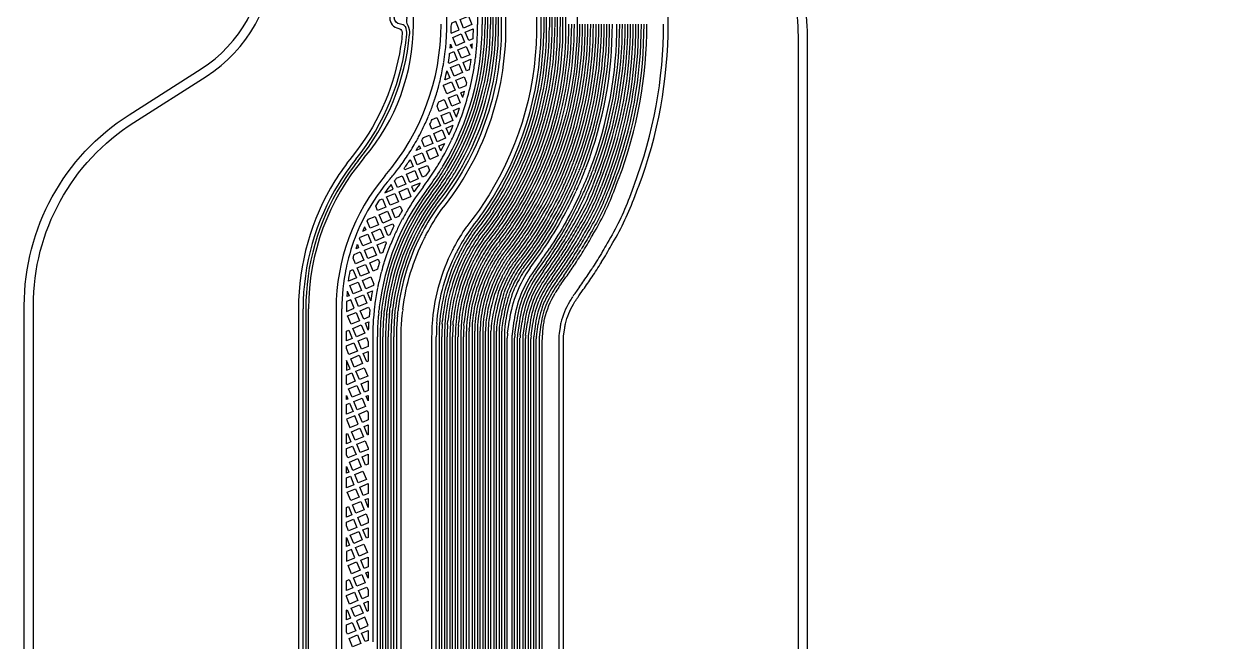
# Model space of a CAD drawing. Extents: x -344 to 154, y 670 to 1023.
# Drawn here: x -170.17 to -143.47, y 940.45 to 954.11 of the extents above; entities that cross this region are included whole.
import ezdxf

# ---------------------------------------------------------------- set-up
doc = ezdxf.new("R2010")
doc.units = 0
doc.layers.add('gbr-dxf_layer0', color=7, linetype='Continuous')
doc.layers.add('gbr-outline-dxf_layer1', color=2, linetype='Continuous')

msp = doc.modelspace()

# ---------------------------------------------------------------- linework, layer by layer
at = {"layer": 'gbr-dxf_layer0'}
for p, q in [((-161.573, 954.105), (-161.573, 963.432)), ((-160.051, 954.103), (-160.051, 963.515)), ((-159.872, 963.515), (-159.872, 954.103)), ((-159.812, 954.104), (-159.812, 963.514)), ((-159.752, 963.515), (-159.752, 954.102)), ((-159.692, 954.043), (-159.692, 963.515)), ((-159.632, 963.516), (-159.632, 954.041)), ((-160.835, 954.104), (-160.835, 954.811)), ((-160.155, 954.401), (-160.155, 954.105)), ((-158.751, 953.92), (-158.751, 954.389)), ((-158.691, 954.391), (-158.691, 953.919)), ((-158.63, 954.041), (-158.63, 954.372)), ((-158.57, 954.37), (-158.57, 954.042)), ((-158.45, 954.369), (-158.45, 954.049)), ((-160.429, 953.932), (-160.255, 954.004)), ((-158.51, 954.036), (-158.51, 954.043)), ((-160.314, 953.655), (-160.27, 953.673)), ((-160.279, 953.57), (-160.314, 953.655)), ((-160.476, 953.263), (-160.305, 953.334)), ((-160.524, 952.594), (-160.444, 952.627)), ((-160.481, 952.49), (-160.524, 952.594)), ((-160.686, 952.202), (-160.553, 952.257)), ((-160.625, 952.053), (-160.686, 952.202)), ((-160.849, 951.81), (-160.695, 951.873)), ((-160.787, 951.662), (-160.849, 951.81)), ((-161.011, 951.418), (-160.878, 951.473)), ((-160.965, 951.306), (-161.011, 951.418)), ((-161.68, 951.24), (-161.675, 951.248)), ((-157.622, 950.845), (-157.604, 950.892)), ((-157.595, 950.576), (-157.492, 950.849)), ((-157.548, 950.871), (-157.565, 950.825)), ((-157.435, 950.829), (-157.54, 950.554)), ((-157.483, 950.532), (-157.379, 950.807)), ((-157.323, 950.787), (-157.427, 950.511)), ((-157.37, 950.491), (-157.267, 950.764)), ((-157.211, 950.744), (-157.315, 950.469)), ((-161.613, 950.519), (-161.564, 950.4)), ((-157.259, 950.448), (-157.156, 950.719)), ((-157.1, 950.697), (-157.203, 950.426)), ((-157.146, 950.405), (-157.054, 950.65)), ((-156.709, 950.522), (-156.801, 950.278)), ((-157.83, 950.351), (-157.827, 950.358)), ((-158.992, 948.721), (-158.824, 948.957)), ((-158.742, 948.897), (-158.909, 948.662)), ((-158.86, 948.628), (-158.692, 948.863)), ((-158.644, 948.828), (-158.812, 948.593)), ((-158.699, 948.646), (-158.594, 948.793)), ((-158.546, 948.758), (-158.651, 948.611)), ((-158.602, 948.576), (-158.497, 948.724)), ((-158.448, 948.688), (-158.553, 948.542)), ((-158.504, 948.506), (-158.399, 948.654)), ((-158.351, 948.618), (-158.455, 948.472)), ((-158.407, 948.436), (-158.301, 948.584)), ((-158.253, 948.548), (-158.357, 948.402)), ((-162.587, 948.167), (-162.48, 948.211)), ((-162.516, 947.995), (-162.587, 948.167)), ((-157.92, 948.1), (-157.82, 948.24)), ((-164.012, 900.671), (-164.012, 947.815)), ((-163.952, 947.814), (-163.952, 900.673)), ((-163.892, 900.671), (-163.892, 947.815)), ((-163.154, 947.716), (-163.154, 947.813)), ((-163.054, 947.815), (-163.054, 947.757)), ((-163.154, 947.684), (-163.154, 947.716)), ((-163.154, 947.36), (-163.154, 947.681)), ((-161.057, 947.491), (-161.051, 947.569)), ((-160.991, 947.566), (-160.997, 947.486)), ((-160.937, 947.482), (-160.931, 947.56)), ((-160.871, 947.557), (-160.878, 947.477)), ((-160.818, 947.473), (-160.812, 947.552)), ((-160.752, 947.546), (-160.758, 947.468)), ((-160.698, 947.463), (-160.692, 947.54)), ((-160.632, 947.537), (-160.638, 947.459)), ((-160.578, 947.454), (-160.572, 947.53)), ((-159.492, 947.28), (-159.452, 947.565)), ((-159.352, 947.553), (-159.392, 947.266)), ((-159.332, 947.259), (-159.292, 947.543)), ((-159.233, 947.536), (-159.273, 947.249)), ((-163.154, 946.934), (-163.154, 947.356)), ((-162.635, 947.498), (-162.563, 947.528)), ((-162.571, 947.344), (-162.635, 947.498)), ((-160.513, 947.527), (-160.519, 947.451)), ((-160.459, 947.445), (-160.453, 947.521)), ((-160.339, 947.372), (-160.339, 947.381)), ((-160.339, 947.358), (-160.339, 947.37)), ((-160.339, 900.861), (-160.339, 947.319)), ((-160.279, 947.377), (-160.279, 947.371)), ((-160.279, 947.371), (-160.279, 947.36)), ((-160.279, 947.32), (-160.279, 900.859)), ((-160.219, 901.039), (-160.219, 947.319)), ((-160.159, 947.321), (-160.159, 901.041)), ((-160.099, 901.041), (-160.099, 947.32)), ((-160.039, 947.321), (-160.039, 901.039)), ((-159.98, 901.041), (-159.98, 947.319)), ((-159.92, 947.321), (-159.92, 901.04)), ((-159.86, 901.04), (-159.86, 947.32)), ((-159.8, 947.321), (-159.8, 901.042)), ((-159.74, 901.04), (-159.74, 947.321)), ((-159.62, 901.042), (-159.62, 947.322)), ((-159.213, 947.242), (-159.174, 947.526)), ((-159.114, 947.519), (-159.154, 947.233)), ((-159.094, 947.226), (-159.055, 947.511)), ((-158.995, 947.502), (-159.035, 947.219)), ((-158.974, 947.216), (-158.936, 947.494)), ((-158.876, 947.485), (-158.915, 947.209)), ((-158.856, 947.199), (-158.817, 947.476)), ((-158.757, 947.469), (-158.796, 947.191)), ((-158.718, 947.319), (-158.698, 947.461)), ((-162.473, 947.199), (-162.473, 947.099)), ((-162.473, 947.094), (-162.473, 946.951)), ((-162.37, 904.449), (-162.37, 947.199)), ((-162.31, 947.201), (-162.31, 904.451)), ((-162.25, 904.452), (-162.25, 947.2)), ((-162.13, 904.453), (-162.13, 947.199)), ((-162.07, 947.2), (-162.07, 904.451)), ((-161.95, 947.2), (-161.95, 904.459)), ((-161.068, 900.859), (-161.068, 947.197)), ((-161.008, 947.199), (-161.008, 900.858)), ((-160.948, 900.859), (-160.948, 947.197)), ((-160.888, 947.199), (-160.888, 900.858)), ((-160.828, 900.86), (-160.828, 947.196)), ((-160.768, 947.198), (-160.768, 900.858)), ((-160.589, 900.858), (-160.589, 947.197)), ((-160.529, 947.195), (-160.529, 900.88)), ((-160.468, 900.859), (-160.468, 947.2)), ((-159.5, 901.041), (-159.5, 947.17)), ((-159.338, 901.042), (-159.338, 947.17)), ((-159.278, 947.171), (-159.278, 901.041)), ((-159.219, 901.041), (-159.219, 947.171)), ((-159.159, 947.169), (-159.159, 901.043)), ((-159.099, 901.041), (-159.099, 947.163)), ((-158.979, 901.043), (-158.979, 947.152)), ((-158.919, 947.151), (-158.919, 901.042)), ((-158.859, 901.042), (-158.859, 947.152)), ((-163.154, 946.709), (-163.154, 946.93)), ((-162.682, 946.829), (-162.573, 946.874)), ((-162.473, 946.947), (-162.473, 946.625)), ((-163.154, 946.385), (-163.154, 946.708)), ((-163.054, 946.675), (-163.054, 946.458)), ((-162.473, 946.624), (-162.473, 946.314)), ((-163.154, 946.15), (-163.154, 946.382)), ((-162.73, 946.16), (-162.573, 946.225)), ((-162.473, 946.311), (-162.473, 945.977)), ((-163.154, 946.061), (-163.154, 946.146)), ((-163.154, 945.41), (-163.154, 946.057)), ((-162.473, 945.973), (-162.473, 945.652)), ((-163.054, 945.809), (-163.054, 945.897)), ((-162.615, 945.883), (-162.573, 945.9)), ((-162.573, 945.78), (-162.615, 945.883)), ((-162.573, 945.9), (-162.573, 945.78)), ((-163.154, 945.086), (-163.154, 945.409)), ((-162.473, 945.649), (-162.473, 944.678)), ((-162.663, 945.213), (-162.573, 945.251)), ((-163.154, 944.762), (-163.154, 945.083)), ((-163.154, 944.581), (-163.154, 944.758)), ((-162.71, 944.544), (-162.573, 944.601)), ((-162.473, 944.674), (-162.473, 944.353)), ((-163.154, 944.111), (-163.154, 944.58)), ((-163.054, 944.185), (-163.054, 944.329)), ((-162.473, 944.35), (-162.473, 943.963)), ((-163.154, 943.798), (-163.154, 944.11)), ((-163.154, 943.788), (-163.154, 943.795)), ((-162.758, 943.875), (-162.573, 943.952)), ((-162.473, 943.959), (-162.473, 943.379)), ((-163.154, 943.463), (-163.154, 943.784)), ((-162.643, 943.598), (-162.573, 943.627)), ((-162.573, 943.428), (-162.643, 943.598)), ((-162.573, 943.627), (-162.573, 943.428)), ((-163.154, 943.015), (-163.154, 943.459)), ((-162.473, 943.375), (-162.473, 943.178)), ((-163.154, 942.812), (-163.154, 943.01)), ((-162.473, 943.176), (-162.473, 943.054)), ((-162.473, 943.051), (-162.473, 942.08)), ((-163.154, 942.489), (-163.154, 942.811)), ((-163.054, 942.562), (-163.054, 942.761)), ((-162.69, 942.929), (-162.573, 942.978)), ((-163.154, 942.165), (-163.154, 942.485)), ((-162.738, 942.26), (-162.573, 942.328)), ((-163.154, 941.513), (-163.154, 942.16)), ((-162.623, 941.983), (-162.573, 942.004)), ((-162.573, 941.86), (-162.623, 941.983)), ((-162.573, 942.004), (-162.573, 941.86)), ((-162.473, 942.076), (-162.473, 941.755)), ((-162.473, 941.752), (-162.473, 940.827)), ((-163.154, 941.445), (-163.154, 941.513)), ((-163.154, 941.19), (-163.154, 941.444)), ((-158.732, 904.435), (-158.732, 941.608)), ((-158.364, 941.611), (-158.364, 904.43)), ((-163.154, 940.866), (-163.154, 941.186)), ((-162.671, 941.313), (-162.573, 941.354)), ((-163.154, 940.662), (-163.154, 940.861)), ((-163.154, 940.214), (-163.154, 940.659)), ((-162.718, 940.644), (-162.573, 940.705)), ((-162.473, 940.823), (-162.473, 940.782)), ((-162.473, 940.777), (-162.473, 940.456))]:
    msp.add_line(p, q, dxfattribs=at)
for points in [[(-160.498, 968.56, 0.414222), (-160.268, 968.33, 0.174835), (-160.121, 968.383, -0.165789), (-160.059, 968.401), (-159.977, 968.391, -0.131924), (-159.93, 968.368), (-158.937, 967.375, -0.117136), (-158.856, 967.244, -0.047639), (-158.853, 967.226), (-158.853, 954.539, -0.004294), (-158.854, 954.393), (-158.854, 953.92, -0.143797), (-160.038, 950.126, -0.021532), (-160.397, 949.636, 0.015919), (-160.407, 949.623)], [(-157.957, 967.408), (-157.957, 954.11, -0.090836), (-158.485, 951.228)], [(-161.808, 947.811, -0.08521), (-161.329, 949.381, -0.004362), (-161.282, 949.472, -0.03261), (-160.95, 950.01, 0.17111), (-159.529, 954.041), (-159.529, 963.516, 0.129945), (-160.083, 965.612, 0.014275), (-160.087, 965.619, -0.007426), (-160.106, 965.654, 0.023435), (-160.273, 965.944)], [(-160.482, 965.376, -0.12952), (-159.992, 963.515), (-159.992, 954.104)], [(-160.807, 950.931, 0.135488), (-159.932, 954.103), (-159.932, 963.514)], [(-156.612, 950.485, 0.001322), (-156.601, 950.514, 0.090653), (-155.945, 954.102), (-155.945, 955.926, 0.007207), (-155.936, 956.558), (-155.936, 960.261)], [(-153.619, 960.314), (-153.109, 954.486, -0.021821), (-153.072, 953.632), (-153.072, 902.477, 0.154619), (-151.211, 896.603), (-145.459, 888.437, -0.154608), (-143.672, 882.795), (-143.672, 877.154)], [(-169.971, 898.42), (-169.971, 947.887, -0.256399), (-167.749, 951.936), (-166.153, 952.952, 0.25636), (-164.671, 955.652)], [(-158.317, 954.905, -0.012727), (-158.33, 954.364), (-158.33, 954.054)], [(-161.801, 954.638, 0.039947), (-161.807, 954.618, -0.03715), (-161.828, 954.541, -0.234397), (-161.896, 954.484, 0.852746), (-161.898, 954.016, -0.282419), (-161.825, 953.941, -0.037208), (-161.821, 953.893, -0.021892), (-161.884, 953.45, -0.123909), (-162.926, 951.186, 0.030968), (-163.31, 950.643, 0.139419), (-164.115, 947.815)], [(-161.633, 954.723, -0.016069), (-161.635, 954.678), (-161.635, 954.605, -0.21001), (-161.644, 954.582), (-161.649, 954.577, -0.051624), (-161.694, 954.44, -0.12911), (-161.698, 954.424, 0.159358), (-161.728, 954.289, -0.072723), (-161.722, 954.25, -0.059094), (-161.726, 954.218, 0.152429), (-161.704, 954.096, -0.065883), (-161.701, 954.088, -0.106259), (-161.657, 953.887)], [(-161.754, 954.057, 0.141033), (-161.862, 954.112, -0.410599), (-161.997, 954.25, -0.385928), (-161.873, 954.387, 0.160054), (-161.752, 954.461)], [(-158.51, 954.047, -0.028038), (-158.51, 954.05), (-158.51, 954.367)], [(-158.39, 954.049, -0.027012), (-158.39, 954.052), (-158.39, 954.365)], [(-158.27, 954.052, -0.022958), (-158.27, 954.055), (-158.27, 954.362)], [(-158.21, 954.36), (-158.21, 954.062, -0.056443), (-158.21, 954.055, -0.000748), (-158.21, 954.036)], [(-162.846, 951.122, 0.146428), (-161.717, 953.888, 0.099115), (-161.751, 954.054)], [(-159.632, 954.039, -0.171187), (-161.032, 950.072, 0.032691), (-161.372, 949.521)], [(-160.255, 954.004, -0.009393), (-160.263, 953.784), (-160.352, 953.747), (-160.429, 953.932)], [(-158.21, 954.035, -0.148002), (-159.504, 949.769, -0.014551), (-159.763, 949.404)], [(-159.554, 949.802, 0.147759), (-158.27, 954.031, -0.047633), (-158.27, 954.037, 0.005281), (-158.27, 954.046)], [(-160.305, 953.334, -0.009986), (-160.341, 953.103), (-160.4, 953.078), (-160.476, 953.263)], [(-161.19, 950.365, 0.005719), (-161.183, 950.373, 0.020208), (-160.899, 950.783)], [(-161.44, 950.569, 0.001157), (-161.425, 950.589), (-161.428, 950.595), (-161.613, 950.519)], [(-157.54, 950.553, -0.046461), (-157.973, 949.667, -0.011342), (-158.179, 949.312)], [(-158.115, 950.55, -0.00526), (-158.137, 950.501, -0.001112), (-158.14, 950.494)], [(-158.005, 950.502, -0.005183), (-158.028, 950.451, -0.001094), (-158.031, 950.444)], [(-157.316, 950.467, -0.046214), (-157.765, 949.547, -0.011201), (-157.975, 949.187)], [(-157.523, 948.681, 0.00483), (-157.421, 948.844, 0.005304), (-157.415, 948.853, 0.010652), (-157.202, 949.219, 0.045747), (-156.706, 950.238), (-156.612, 950.485)], [(-161.232, 950.408, -0.006047), (-161.238, 950.401, 0.131459), (-162.269, 947.855)], [(-161.136, 950.336, -0.005625), (-161.143, 950.327, 0.131083), (-162.149, 947.846)], [(-161.041, 950.262, -0.00477), (-161.048, 950.253, 0.130507), (-162.029, 947.841)], [(-157.881, 950.383, -0.001042), (-157.884, 950.376, -0.039945), (-158.57, 949.148)], [(-157.203, 950.426, -0.046196), (-157.661, 949.486, -0.011064), (-157.871, 949.126)], [(-157.817, 949.099, 0.010796), (-157.611, 949.453, -0.013865), (-157.606, 949.461, 0.045718), (-157.148, 950.402)], [(-156.802, 950.275, -0.045867), (-157.291, 949.27, -0.010644), (-157.502, 948.908)], [(-159.803, 949.969, -0.021492), (-160.175, 949.46, 0.030615), (-160.427, 949.049)], [(-159.704, 949.901, -0.021334), (-160.079, 949.388, 0.030346), (-160.321, 948.993)], [(-159.604, 949.836, -0.021238), (-159.983, 949.316, 0.030129), (-160.215, 948.936)], [(-159.763, 949.403, -0.006549), (-159.886, 949.244, 0.029869), (-160.109, 948.879)], [(-159.667, 949.331, -0.006423), (-159.79, 949.173, 0.029531), (-160.002, 948.824)], [(-160.719, 949.1, 0.094229), (-161.153, 947.582, 0.013768), (-161.154, 947.575)], [(-161.051, 947.57, -0.04002), (-161.051, 947.575, -0.094065), (-160.627, 949.053)], [(-157.92, 948.935, 0.004874), (-157.822, 949.091, -0.009716), (-157.819, 949.097)], [(-157.503, 948.907, -0.005779), (-157.508, 948.899, -0.004828), (-157.609, 948.738)], [(-160.038, 948.755, 0.093843), (-160.393, 947.516), (-160.399, 947.441)], [(-159.265, 948.661, 0.018416), (-159.365, 948.486, -0.044115), (-159.368, 948.482, 0.003949), (-159.396, 948.429)], [(-158.652, 948.61, 0.044472), (-158.955, 948.093, 0.065573), (-159.114, 947.521)], [(-157.82, 948.241, 0.00854), (-157.627, 948.521, 0.004819), (-157.523, 948.681)], [(-159.542, 948.402, 0.018955), (-159.626, 948.201, 0.034885), (-159.782, 947.543)], [(-159.433, 948.351, 0.018658), (-159.512, 948.163, 0.00726), (-159.551, 948.031)], [(-158.612, 948.455, 0.03634), (-158.845, 948.044, 0.065499), (-158.995, 947.503)], [(-158.512, 948.39, 0.036208), (-158.736, 947.995, 0.065182), (-158.876, 947.486)], [(-158.362, 948.29, -0.007308), (-158.313, 948.361, -0.010181), (-158.309, 948.367), (-158.204, 948.513)], [(-159.325, 948.3, 0.018306), (-159.399, 948.123, 0.007005), (-159.435, 947.999)], [(-158.412, 948.323, 0.035981), (-158.626, 947.945, 0.064522), (-158.757, 947.471)], [(-158.698, 947.461, -0.017102), (-158.676, 947.586, -0.013514), (-158.674, 947.596, -0.074556), (-158.443, 948.161)], [(-158.251, 947.255), (-158.231, 947.396, -0.016358), (-158.216, 947.485, -0.074709), (-158.037, 947.922, -0.012654), (-157.97, 948.028, -0.007892), (-157.926, 948.092, 0.007896), (-157.921, 948.099)], [(-157.904, 948.3), (-158.005, 948.158, -0.013479), (-158.011, 948.15, 0.007585), (-158.055, 948.086)], [(-164.115, 947.815), (-164.115, 900.671, 0.198906), (-160.576, 892.127), (-155.367, 886.918, -0.111618), (-153.023, 883.206, -0.08539), (-152.451, 879.879, -0.07852), (-152.474, 879.732, -0.235472), (-152.541, 879.672, 0.829203), (-152.541, 879.22, -0.23458), (-152.475, 879.16, -0.078871), (-152.451, 879.011), (-152.451, 877.19)], [(-163.282, 947.811), (-163.282, 900.671, 0.198913), (-159.987, 892.716)], [(-163.054, 947.757), (-162.88, 947.829), (-162.957, 948.014), (-163.051, 947.975, 0.009153), (-163.054, 947.817)], [(-162.431, 947.875), (-162.451, 947.68, -0.031609), (-162.452, 947.673, 0.018217), (-162.472, 947.275)], [(-162.094, 947.783, -0.022374), (-162.094, 947.786, -0.019536), (-162.089, 947.846)], [(-161.974, 947.779, -0.021438), (-161.974, 947.782, -0.019325), (-161.97, 947.832)], [(-158.126, 947.974, 0.075256), (-158.316, 947.506, 0.016339), (-158.333, 947.41), (-158.352, 947.272)], [(-162.171, 947.631, 0.02077), (-162.19, 947.2), (-162.19, 904.45)], [(-162.163, 947.697, 0.012994), (-162.169, 947.652, 0.001099), (-162.171, 947.632)], [(-161.985, 947.669, -0.032382), (-161.985, 947.673, 0.026298), (-161.974, 947.774)], [(-161.926, 947.661, -0.007308), (-161.927, 947.653, 0.009879), (-161.931, 947.628)], [(-161.847, 904.462), (-161.847, 904.463), (-161.847, 947.199, -0.02073), (-161.829, 947.601)], [(-161.829, 947.602, -0.000973), (-161.828, 947.617, -0.008925), (-161.826, 947.636)], [(-161.825, 947.639, 0.01347), (-161.824, 947.646, 0.026615), (-161.811, 947.766)], [(-161.154, 947.574), (-161.16, 947.498, 0.017682), (-161.171, 947.199)], [(-159.68, 947.322), (-159.68, 901.04, 0.134198), (-158.439, 896.505)], [(-159.549, 947.48, 0.0351), (-159.56, 947.322), (-159.56, 901.04)], [(-158.353, 947.269, 0.034567), (-158.364, 947.109), (-158.364, 941.64, -0.006254), (-158.364, 941.614)], [(-162.01, 904.457, -0.031993), (-162.01, 904.461), (-162.01, 947.199)], [(-161.171, 947.199), (-161.171, 900.858, 0.197325), (-158.354, 893.999)], [(-158.028, 894.327, -0.197231), (-160.708, 900.859), (-160.708, 947.197)], [(-160.649, 947.198), (-160.649, 900.859, 0.197301), (-157.983, 894.367)], [(-160.408, 947.248, 0.004004), (-160.409, 947.2), (-160.409, 900.86)], [(-159.398, 947.172), (-159.398, 901.041, 0.13412), (-158.198, 896.651)], [(-159.035, 947.218, 0.034777), (-159.039, 947.163), (-159.039, 901.043)], [(-158.799, 947.151), (-158.799, 901.042, 0.134005), (-157.683, 896.961)], [(-158.732, 941.612, 0.0064), (-158.732, 941.63, -0.010169), (-158.732, 941.637), (-158.732, 947.109)], [(-158.26, 941.611, 0.006265), (-158.261, 941.64), (-158.261, 947.109, -0.034554), (-158.251, 947.255)], [(-158.268, 901.597, -0.001166), (-158.264, 901.623, 0.036712), (-158.261, 901.665), (-158.261, 904.43), (-158.261, 941.611)]]:
    msp.add_lwpolyline(points, format="xyb", dxfattribs=at)
for points in [[(-160.544, 954.209), (-160.359, 954.286), (-160.282, 954.101), (-160.467, 954.024)], [(-160.706, 953.817), (-160.521, 953.894), (-160.445, 953.709), (-160.63, 953.632)], [(-160.591, 953.54), (-160.406, 953.616), (-160.33, 953.432), (-160.515, 953.355)], [(-160.754, 953.148), (-160.569, 953.224), (-160.492, 953.04), (-160.677, 952.963)], [(-160.801, 952.479), (-160.616, 952.555), (-160.54, 952.371), (-160.725, 952.294)], [(-160.963, 952.087), (-160.779, 952.163), (-160.702, 951.979), (-160.887, 951.902)], [(-161.126, 951.695), (-160.941, 951.771), (-160.865, 951.587), (-161.049, 951.51)], [(-161.288, 951.303), (-161.103, 951.379), (-161.027, 951.195), (-161.212, 951.118)], [(-161.565, 951.188), (-161.381, 951.265), (-161.304, 951.08), (-161.489, 951.003)], [(-161.728, 950.796), (-161.543, 950.873), (-161.466, 950.688), (-161.651, 950.611)], [(-161.89, 950.404), (-161.705, 950.481), (-161.631, 950.301), (-161.637, 950.293), (-161.814, 950.219)], [(-162.167, 950.289), (-161.983, 950.366), (-161.906, 950.181), (-162.091, 950.105)], [(-162.33, 949.897), (-162.145, 949.974), (-162.068, 949.789), (-162.253, 949.713)], [(-162.492, 949.505), (-162.307, 949.582), (-162.231, 949.397), (-162.415, 949.321)], [(-162.654, 949.113), (-162.47, 949.19), (-162.393, 949.005), (-162.578, 948.929)], [(-162.817, 948.721), (-162.632, 948.798), (-162.555, 948.613), (-162.74, 948.537)], [(-162.979, 948.33), (-162.794, 948.406), (-162.718, 948.221), (-162.903, 948.145)], [(-162.864, 948.052), (-162.68, 948.129), (-162.603, 947.944), (-162.788, 947.868)], [(-162.749, 947.775), (-162.565, 947.852), (-162.54, 947.792), (-162.555, 947.639), (-162.673, 947.59)], [(-163.027, 947.66), (-162.842, 947.737), (-162.765, 947.552), (-162.95, 947.476)], [(-163.054, 947.108), (-163.054, 947.324), (-163.004, 947.345), (-162.928, 947.16)], [(-162.912, 947.383), (-162.727, 947.46), (-162.65, 947.275), (-162.835, 947.198)], [(-163.054, 946.942), (-163.054, 947), (-162.889, 947.068), (-162.813, 946.883), (-162.998, 946.806)], [(-162.797, 947.106), (-162.612, 947.183), (-162.573, 947.087), (-162.573, 946.983), (-162.72, 946.921)], [(-162.959, 946.714), (-162.775, 946.791), (-162.698, 946.606), (-162.883, 946.529)], [(-162.845, 946.437), (-162.66, 946.513), (-162.583, 946.329), (-162.768, 946.252)], [(-163.054, 946.158), (-163.054, 946.35), (-162.937, 946.399), (-162.86, 946.214), (-163.045, 946.137)], [(-163.007, 946.045), (-162.822, 946.121), (-162.746, 945.937), (-162.93, 945.86)], [(-163.054, 945.484), (-163.054, 945.701), (-162.985, 945.729), (-162.908, 945.545)], [(-162.892, 945.768), (-162.707, 945.844), (-162.631, 945.66), (-162.816, 945.583)], [(-162.777, 945.491), (-162.593, 945.567), (-162.573, 945.519), (-162.573, 945.359), (-162.701, 945.306)], [(-162.94, 945.099), (-162.755, 945.175), (-162.678, 944.99), (-162.863, 944.914)], [(-163.054, 944.835), (-163.054, 945.051), (-163.032, 945.06), (-162.955, 944.876)], [(-162.825, 944.821), (-162.64, 944.898), (-162.573, 944.735), (-162.573, 944.71), (-162.748, 944.637)], [(-163.054, 944.59), (-163.054, 944.727), (-162.917, 944.783), (-162.841, 944.598), (-163.026, 944.522)], [(-162.987, 944.43), (-162.802, 944.506), (-162.726, 944.321), (-162.911, 944.245)], [(-163.054, 943.861), (-163.054, 944.077), (-162.965, 944.114), (-162.888, 943.929)], [(-162.872, 944.152), (-162.688, 944.229), (-162.611, 944.044), (-162.796, 943.968)], [(-163.035, 943.76), (-162.85, 943.837), (-162.773, 943.652), (-162.958, 943.576)], [(-162.92, 943.483), (-162.735, 943.56), (-162.659, 943.375), (-162.843, 943.298)], [(-163.054, 943.211), (-163.054, 943.428), (-163.012, 943.445), (-162.936, 943.26)], [(-162.805, 943.206), (-162.62, 943.283), (-162.573, 943.167), (-162.573, 943.086), (-162.729, 943.021)], [(-163.054, 943.022), (-163.054, 943.103), (-162.898, 943.168), (-162.821, 942.983), (-163.006, 942.906)], [(-162.968, 942.814), (-162.783, 942.891), (-162.706, 942.706), (-162.891, 942.629)], [(-162.853, 942.537), (-162.668, 942.613), (-162.591, 942.429), (-162.776, 942.352)], [(-163.015, 942.145), (-162.83, 942.221), (-162.754, 942.037), (-162.939, 941.96)], [(-162.9, 941.868), (-162.716, 941.944), (-162.639, 941.76), (-162.824, 941.683)], [(-163.054, 941.588), (-163.054, 941.804), (-162.993, 941.83), (-162.916, 941.645)], [(-162.785, 941.591), (-162.601, 941.667), (-162.573, 941.599), (-162.573, 941.462), (-162.709, 941.406)], [(-163.054, 941.454), (-163.054, 941.479), (-162.878, 941.552), (-162.801, 941.368), (-162.986, 941.291)], [(-163.054, 940.938), (-163.054, 941.155), (-163.04, 941.16), (-162.964, 940.976)], [(-162.948, 941.199), (-162.763, 941.275), (-162.686, 941.09), (-162.871, 941.014)], [(-163.054, 940.67), (-163.054, 940.83), (-162.925, 940.883), (-162.849, 940.698), (-163.034, 940.622)], [(-162.995, 940.53), (-162.811, 940.606), (-162.734, 940.421), (-162.919, 940.345)]]:
    msp.add_lwpolyline(points, close=True, dxfattribs=at)
for points in [[(-160.739, 953.912), (-160.56, 953.986), (-160.636, 954.171), (-160.735, 954.13), (-160.735, 954.106)], [(-160.753, 953.669), (-160.722, 953.594), (-160.761, 953.578)], [(-160.834, 953.08), (-160.77, 952.925), (-160.876, 952.881)], [(-161.448, 951.428), (-161.419, 951.357), (-161.513, 951.318)], [(-161.643, 951.114), (-161.581, 950.965), (-161.766, 950.889), (-161.779, 950.92)], [(-162.206, 950.382), (-162.021, 950.458), (-162.064, 950.563)], [(-162.652, 949.632), (-162.623, 949.56), (-162.699, 949.528)], [(-162.813, 949.235), (-162.785, 949.168), (-162.844, 949.143)], [(-163.036, 948.206), (-162.995, 948.106), (-163.045, 948.086)], [(-162.573, 946.874), (-162.573, 946.658), (-162.606, 946.644), (-162.682, 946.829)], [(-163.054, 946.458), (-162.975, 946.491), (-163.052, 946.676)], [(-162.573, 946.225), (-162.573, 946.008), (-162.653, 945.975), (-162.73, 946.16)], [(-163.054, 945.897), (-163.023, 945.822), (-163.054, 945.809)], [(-163.054, 945.374), (-162.978, 945.191), (-162.793, 945.268), (-162.87, 945.452), (-163.054, 945.376)], [(-162.573, 945.251), (-162.573, 945.034), (-162.586, 945.029), (-162.663, 945.213)], [(-162.573, 944.601), (-162.573, 944.385), (-162.633, 944.36), (-162.71, 944.544)], [(-163.054, 944.329), (-163.003, 944.206), (-163.054, 944.185)], [(-162.573, 943.952), (-162.573, 943.735), (-162.681, 943.69), (-162.758, 943.875)], [(-163.054, 942.761), (-162.983, 942.591), (-163.054, 942.562)], [(-162.573, 942.978), (-162.573, 942.761), (-162.614, 942.744), (-162.69, 942.929)], [(-163.053, 942.237), (-162.869, 942.314), (-162.945, 942.499), (-163.054, 942.454), (-163.054, 942.238)], [(-162.573, 942.328), (-162.573, 942.112), (-162.661, 942.075), (-162.738, 942.26)], [(-162.573, 941.354), (-162.573, 941.138), (-162.594, 941.129), (-162.671, 941.313)], [(-162.573, 940.815), (-162.648, 940.998), (-162.833, 940.921)], [(-162.833, 940.921), (-162.756, 940.737), (-162.573, 940.813)], [(-162.573, 940.705), (-162.573, 940.488), (-162.642, 940.46), (-162.718, 940.644)]]:
    msp.add_lwpolyline(points, dxfattribs=at)
for points in [[(-160.801, 953.263, 0.009447), (-160.773, 953.464), (-160.684, 953.502), (-160.607, 953.317), (-160.792, 953.24)], [(-160.639, 952.871), (-160.454, 952.947), (-160.398, 952.813, -0.002898), (-160.414, 952.748), (-160.562, 952.686)], [(-160.91, 952.743, 0.000967), (-160.906, 952.76), (-160.731, 952.832), (-160.655, 952.648), (-160.839, 952.571)], [(-161.049, 952.294, 0.004747), (-161.016, 952.39), (-160.894, 952.441), (-160.817, 952.256), (-161.002, 952.179)], [(-161.209, 951.896, 0.0055), (-161.162, 952.005), (-161.056, 952.049), (-160.979, 951.864), (-161.164, 951.787)], [(-161.386, 951.54, 0.00325), (-161.354, 951.601), (-161.218, 951.657), (-161.142, 951.472), (-161.327, 951.395)], [(-161.992, 950.649, 0.003455), (-161.945, 950.706), (-161.82, 950.758), (-161.744, 950.573), (-161.928, 950.497)], [(-161.451, 950.911), (-161.266, 950.987), (-161.221, 950.879, -0.006447), (-161.306, 950.754), (-161.374, 950.726)], [(-162.408, 950.086, -0.009841), (-162.316, 950.228), (-162.26, 950.251), (-162.183, 950.066), (-162.368, 949.99)], [(-162.053, 950.012), (-161.868, 950.089), (-161.826, 949.988, 0.006597), (-161.898, 949.86), (-161.976, 949.827)], [(-162.594, 949.752, -0.002993), (-162.571, 949.797), (-162.422, 949.859), (-162.345, 949.674), (-162.53, 949.598)], [(-162.215, 949.62), (-162.03, 949.697), (-162.009, 949.645, 0.009519), (-162.098, 949.452), (-162.138, 949.435)], [(-162.762, 949.374, -0.001566), (-162.753, 949.397), (-162.584, 949.467), (-162.508, 949.282), (-162.693, 949.206)], [(-162.377, 949.228), (-162.192, 949.305), (-162.176, 949.266, 0.009693), (-162.252, 949.063), (-162.301, 949.043)], [(-162.906, 948.936, -0.005036), (-162.882, 949.019), (-162.747, 949.075), (-162.67, 948.89), (-162.855, 948.814)], [(-162.54, 948.836), (-162.355, 948.913), (-162.326, 948.842, 0.007123), (-162.37, 948.69), (-162.463, 948.652)], [(-163.01, 948.425, -0.013712), (-162.971, 948.658), (-162.909, 948.683), (-162.833, 948.498)], [(-162.702, 948.444), (-162.517, 948.521), (-162.451, 948.36, 0.001509), (-162.457, 948.329), (-162.625, 948.26)]]:
    msp.add_lwpolyline(points, format="xyb", close=True, dxfattribs=at)
for centre, radius, start, end in [((-166.115, 954.105), 4.541, 319.5566, 359.9575), ((-166.115, 954.105), 5.151, 319.5379, 0.0055), ((-165.956, 954.041), 6.264, 321.1273, 0.0017), ((-166.115, 954.103), 6.063, 329.1203, 359.9856), ((-166.115, 954.103), 6.123, 329.1203, 359.9973), ((-166.115, 954.105), 5.279, 357.6952, 359.9649), ((-166.115, 954.103), 6.244, 329.1235, 359.9974), ((-166.115, 954.105), 5.379, 357.9434, 359.9898), ((-166.115, 954.102), 6.304, 329.1276, 0.0026), ((-166.115, 954.102), 6.363, 329.1372, 359.9918), ((-166.115, 954.103), 5.96, 353.311, 359.4072), ((-166.115, 954.103), 5.96, 359.7653, 359.9958), ((-166.115, 954.103), 5.96, 359.4504, 359.7613), ((-165.906, 954.039), 7.276, 326.294, 359.9802), ((-165.906, 954.039), 7.336, 326.2991, 359.9708), ((-165.906, 954.04), 7.396, 326.3003, 359.9554), ((-165.906, 954.04), 7.456, 326.2923, 359.9723), ((-165.905, 954.04), 7.516, 326.29, 359.9556), ((-165.905, 954.04), 7.576, 326.2952, 359.9652), ((-166.088, 954.11), 7.951, 339.2355, 0.0001), ((-166.088, 954.11), 8.011, 339.2426, 359.9914), ((-166.088, 954.109), 8.071, 339.2388, 0.0061), ((-158.48, 954.043), 0.03, 356.6798, 1.0784), ((-166.088, 954.109), 8.191, 339.2509, 0.0013), ((-158.72, 954.03), 0.33, 0.7977, 2.2941), ((-166.088, 954.109), 8.251, 339.2424, 0.01), ((-158.6, 954.04), 0.27, 1.0898, 2.8493), ((-158.72, 954.03), 0.39, 1.0038, 1.9886), ((-166.088, 954.108), 8.311, 339.2456, 0.0055), ((-166.088, 954.108), 8.371, 339.255, 0.014), ((-166.088, 954.107), 8.431, 339.2487, 0.018), ((-166.088, 954.107), 8.491, 339.2553, 0.0099), ((-166.088, 954.107), 8.551, 339.2621, 0.0131), ((-166.088, 954.107), 8.611, 339.2518, 0.0214), ((-166.088, 954.106), 8.671, 339.2605, 0.0169), ((-166.088, 954.106), 8.731, 339.2547, 0.0252), ((-166.089, 954.106), 8.791, 339.2677, 0.0142), ((-166.089, 954.106), 8.851, 339.2578, 0.0285), ((-166.089, 954.105), 8.911, 339.2621, 0.0213), ((-166.089, 954.105), 9.013, 339.27, 0.0316), ((-166.089, 954.105), 9.073, 339.266, 0.0251), ((-166.089, 954.105), 9.133, 339.2717, 0.0331), ((-166.089, 954.104), 9.193, 339.2685, 0.0363), ((-166.089, 954.104), 9.252, 339.2745, 0.0237), ((-166.089, 954.104), 9.313, 339.2714, 0.0317), ((-166.089, 954.104), 9.373, 339.2774, 0.0393), ((-166.089, 954.104), 9.433, 339.2738, 0.032), ((-166.089, 954.104), 9.492, 339.2797, 0.0395), ((-166.089, 954.103), 9.552, 339.2774, 0.031), ((-166.089, 954.103), 9.612, 339.2774, 0.0441), ((-166.089, 954.102), 9.673, 339.3024, 0.0296), ((-166.089, 954.102), 10.041, 339.2798, 0.0476), ((-166.904, 954.39), 5.271, 321.1445, 354.4906), ((-166.115, 954.105), 5.279, 353.5037, 357.0788), ((-166.115, 954.105), 5.279, 357.1289, 357.6475), ((-166.115, 954.103), 5.86, 354.7774, 355.7876), ((-165.906, 954.039), 7.156, 326.2965, 359.0379), ((-165.906, 954.039), 7.216, 326.3016, 359.0284), ((-166.115, 954.105), 5.279, 350.8772, 353.4482), ((-166.115, 954.105), 5.379, 354.3768, 355.3512), ((-166.115, 954.104), 5.96, 352.8834, 353.2676), ((-166.115, 954.105), 5.279, 345.8067, 349.7135), ((-166.115, 954.105), 5.279, 349.7213, 350.8228), ((-166.115, 954.103), 5.96, 349.9147, 352.8588), ((-166.115, 954.105), 5.379, 346.846, 349.0178), ((-166.115, 954.103), 5.96, 338.8039, 349.8866), ((-166.115, 954.105), 5.279, 341.6724, 345.1502), ((-166.115, 954.105), 5.279, 345.1598, 345.7772), ((-166.115, 954.103), 5.86, 344.0186, 345.4082), ((-166.115, 954.105), 5.279, 340.1344, 341.6337), ((-166.115, 954.105), 5.279, 337.2592, 340.1061), ((-166.115, 954.103), 5.86, 339.5239, 341.6346), ((-166.115, 954.105), 5.279, 332.454, 335.5132), ((-166.115, 954.105), 5.279, 335.5485, 337.2155), ((-166.115, 954.103), 5.86, 335.3781, 337.6327), ((-166.115, 954.103), 5.96, 334.6256, 338.2896), ((-166.115, 954.103), 5.96, 338.3241, 338.7733), ((-166.115, 954.105), 5.279, 327.2418, 331.2436), ((-166.115, 954.105), 5.279, 331.282, 332.4441), ((-166.115, 954.103), 5.96, 334.2859, 334.6037), ((-166.115, 954.105), 5.379, 328.7962, 330.1605), ((-166.115, 954.103), 5.86, 331.4945, 333.3294), ((-166.115, 954.103), 5.96, 330.4879, 334.2657), ((-165.905, 954.041), 7.756, 326.2934, 339.2279), ((-165.905, 954.041), 7.816, 326.2859, 339.2348), ((-158.741, 947.815), 5.151, 139.5285, 179.9511), ((-158.741, 947.816), 5.271, 141.1629, 148.2573), ((-158.741, 947.816), 5.211, 141.1704, 148.2491), ((-166.115, 954.105), 5.279, 323.4073, 327.1126), ((-166.115, 954.105), 5.379, 323.7007, 326.2261), ((-166.115, 954.103), 5.96, 327.5471, 330.4828), ((-165.905, 954.042), 7.996, 326.2783, 339.2248), ((-165.905, 954.042), 8.056, 326.283, 339.2158), ((-165.904, 954.042), 8.116, 326.2819, 339.2105), ((-165.904, 954.042), 8.176, 326.2746, 339.2202), ((-165.904, 954.043), 8.236, 326.2752, 339.2091), ((-165.904, 954.043), 8.296, 326.2711, 339.2157), ((-165.905, 954.041), 7.876, 332.5105, 339.2258), ((-165.905, 954.041), 7.936, 332.5167, 339.233), ((-165.907, 954.036), 8.356, 335.9033, 339.2621), ((-165.907, 954.036), 8.416, 335.9097, 339.2518), ((-165.906, 954.037), 8.476, 338.4442, 339.2551), ((-165.906, 954.037), 8.536, 338.4511, 339.2496), ((-158.741, 947.815), 4.541, 139.54, 179.9955), ((-166.115, 954.105), 5.279, 319.7183, 320.9427), ((-166.115, 954.105), 5.279, 320.9636, 323.39), ((-166.115, 954.104), 5.961, 323.4298, 327.534), ((-166.115, 954.103), 6.064, 322.9016, 327.5267), ((-166.115, 954.103), 6.124, 322.8936, 327.533), ((-166.117, 954.1), 6.244, 322.9371, 327.5678), ((-166.113, 954.107), 6.064, 327.4925, 328.664), ((-166.113, 954.107), 6.124, 327.4982, 328.67), ((-164.795, 953.307), 4.522, 328.6455, 329.1906), ((-166.107, 954.116), 6.184, 327.3926, 328.5703), ((-164.795, 953.307), 4.582, 328.661, 329.1972), ((-166.107, 954.116), 6.244, 327.3999, 328.571), ((-164.8, 953.299), 4.642, 328.7644, 329.3092), ((-166.101, 954.125), 6.304, 327.2978, 328.4678), ((-164.8, 953.299), 4.702, 328.7641, 329.2948), ((-166.101, 954.125), 6.364, 327.3045, 328.4781), ((-164.79, 953.314), 4.762, 328.5437, 328.789), ((-164.79, 953.315), 4.762, 328.8008, 329.0687), ((-164.791, 953.314), 4.822, 328.5619, 328.7813), ((-164.79, 953.314), 4.822, 328.7929, 329.0872), ((-165.907, 954.035), 8.476, 335.9269, 338.4571), ((-165.907, 954.035), 8.536, 335.9168, 338.4635), ((-165.906, 954.037), 8.596, 335.909, 338.4369), ((-165.906, 954.037), 8.656, 335.9032, 338.4477), ((-165.905, 954.04), 8.716, 335.8781, 338.4218), ((-165.908, 954.032), 8.596, 338.4808, 339.291), ((-165.905, 954.04), 8.818, 335.886, 338.4093), ((-165.908, 954.032), 8.656, 338.4929, 339.2816), ((-165.905, 954.039), 8.878, 335.8967, 338.43), ((-165.909, 954.031), 8.716, 338.5015, 339.2919), ((-165.905, 954.039), 8.938, 335.8881, 338.4304), ((-165.909, 954.031), 8.818, 338.4901, 339.3015), ((-165.907, 954.035), 8.878, 338.4584, 338.9367), ((-165.907, 954.035), 8.938, 338.4568, 338.9411), ((-158.741, 947.815), 5.271, 148.2562, 179.9845), ((-158.741, 947.815), 5.211, 148.2484, 179.9976), ((-158.741, 947.815), 4.413, 139.9193, 145.7761), ((-158.741, 947.815), 4.313, 140.4051, 143.4568), ((-166.115, 954.105), 5.279, 319.2291, 319.6989), ((-156.996, 947.2), 5.577, 142.8507, 144.9901), ((-156.996, 947.2), 5.477, 142.8625, 145.9276), ((-166.115, 954.104), 5.961, 322.8969, 323.4221), ((-166.119, 954.098), 6.304, 322.9497, 327.5785), ((-166.119, 954.098), 6.364, 322.9425, 327.5851), ((-165.903, 954.044), 8.356, 326.2607, 335.4519), ((-165.903, 954.044), 8.416, 326.265, 335.458), ((-165.902, 954.046), 8.476, 326.2484, 335.3989), ((-165.902, 954.046), 8.536, 326.253, 335.405), ((-165.903, 954.045), 8.596, 326.2603, 335.4125), ((-160.485, 951.604), 2.414, 334.7223, 336.0318), ((-160.485, 951.604), 2.474, 334.7411, 336.0505), ((-160.339, 951.49), 2.354, 335.5942, 335.7957), ((-160.485, 951.604), 2.534, 334.8318, 336.0613), ((-160.354, 951.455), 2.473, 336.4919, 336.6569), ((-160.481, 951.611), 2.654, 334.6752, 335.8813), ((-162.51, 952.435), 5.255, 328.6097, 339.2684), ((-160.487, 951.598), 2.774, 335.0176, 336.1532), ((-162.51, 952.434), 5.375, 328.6567, 339.2746), ((-162.51, 952.434), 5.435, 328.6447, 339.2746), ((-162.511, 952.433), 5.495, 328.6787, 339.2868), ((-162.397, 952.69), 5.719, 339.1289, 339.4215), ((-162.397, 952.69), 6.088, 339.154, 339.3867), ((-158.741, 947.815), 4.413, 145.7801, 165.1554), ((-156.996, 947.2), 5.374, 142.9702, 172.935), ((-156.996, 947.2), 5.254, 142.9826, 172.8326), ((-156.996, 947.2), 5.134, 143.0075, 172.7609), ((-156.996, 947.2), 5.477, 146.4965, 149.743), ((-156.996, 947.2), 5.477, 145.9516, 146.4639), ((-161.555, 950.653), 0.345, 321.4999, 323.0217), ((-161.55, 950.659), 0.585, 320.9365, 322.1155), ((-165.905, 954.042), 7.876, 326.2855, 332.4976), ((-165.905, 954.042), 7.936, 326.2784, 332.5035), ((-165.903, 954.045), 8.656, 326.2565, 335.4073), ((-165.903, 954.044), 8.716, 326.2643, 335.4267), ((-165.903, 954.044), 8.878, 328.5056, 335.4138), ((-165.903, 954.044), 8.938, 328.5105, 335.4195), ((-160.487, 951.598), 2.875, 335.05, 336.177), ((-160.483, 951.608), 2.935, 334.8011, 335.9605), ((-160.483, 951.608), 2.995, 334.8011, 335.9333), ((-162.511, 952.433), 5.615, 328.719, 339.2948), ((-156.996, 947.2), 5.477, 149.7645, 151.6842), ((-156.995, 947.2), 5.014, 144.5599, 152.0763), ((-165.905, 954.04), 7.156, 321.3616, 326.2821), ((-165.905, 954.04), 7.216, 321.356, 326.2879), ((-165.905, 954.04), 7.276, 321.3588, 326.2854), ((-165.907, 954.037), 7.396, 321.4114, 326.3147), ((-156.996, 947.2), 5.477, 151.7164, 153.7713), ((-165.908, 954.036), 7.516, 321.4509, 326.3197), ((-165.908, 954.036), 7.636, 322.9867, 326.3199), ((-165.911, 954.032), 7.756, 323.0208, 326.3586), ((-165.911, 954.032), 7.816, 323.0252, 326.3511), ((-165.913, 954.029), 7.876, 323.0543, 326.392), ((-165.903, 954.045), 8.998, 328.4991, 331.0996), ((-158.741, 947.815), 4.313, 155.0858, 156.5949), ((-156.996, 947.2), 5.477, 153.7721, 156.3777), ((-156.996, 947.2), 5.014, 153.2721, 172.7429), ((-156.996, 947.2), 4.954, 153.2811, 172.7559), ((-156.075, 946.726), 6.049, 152.2043, 153.1788), ((-156.075, 946.726), 5.989, 152.1918, 153.1877), ((-156.946, 947.198), 4.226, 144.9789, 152.0159), ((-156.946, 947.198), 4.123, 144.9838, 152.0149), ((-156.946, 947.198), 4.063, 144.9745, 152.0039), ((-156.946, 947.199), 4.002, 144.9936, 152.0228), ((-156.946, 947.197), 3.882, 145.0357, 152.003), ((-160.199, 949.478), 0.15, 141.314, 144.9522), ((-165.907, 954.038), 7.636, 321.4667, 322.9687), ((-165.913, 954.029), 7.936, 323.0579, 326.3844), ((-165.916, 954.025), 7.996, 323.0868, 326.4192), ((-165.916, 954.025), 8.056, 323.0902, 326.4243), ((-165.917, 954.024), 8.116, 323.0925, 326.4309), ((-165.917, 954.024), 8.176, 323.0967, 326.4239), ((-165.917, 954.023), 8.236, 323.1019, 326.4374), ((-165.918, 954.023), 8.296, 323.0983, 326.4331), ((-165.918, 954.022), 8.356, 323.1094, 326.4388), ((-165.903, 954.045), 8.878, 326.2594, 328.4915), ((-165.902, 954.047), 9.118, 328.4846, 331.0735), ((-165.902, 954.047), 9.178, 328.4893, 331.0662), ((-165.9, 954.049), 9.238, 328.4699, 331.0372), ((-165.898, 954.053), 9.358, 328.4385, 330.9932), ((-158.741, 947.815), 4.313, 160.7681, 162.0626), ((-156.996, 947.2), 5.477, 158.0739, 160.7066), ((-156.996, 947.2), 5.477, 156.4029, 158.0309), ((-156.023, 946.728), 5.261, 152.221, 153.1984), ((-156.024, 946.727), 5.158, 152.2113, 153.1791), ((-156.946, 947.198), 3.763, 145.0942, 151.9808), ((-156.945, 947.2), 3.642, 145.1906, 152.0169), ((-156.944, 947.202), 3.522, 145.2932, 152.0776), ((-165.899, 954.047), 7.756, 321.4051, 322.8785), ((-158.357, 948.122), 1.716, 141.7464, 146.9286), ((-158.357, 948.122), 1.656, 141.7296, 146.9055), ((-165.898, 954.049), 7.876, 321.8537, 322.8649), ((-165.898, 954.049), 7.936, 321.8581, 322.8697), ((-165.887, 954.063), 7.996, 321.7221, 322.7358), ((-165.887, 954.063), 8.056, 321.7271, 322.7427), ((-165.883, 954.069), 8.116, 321.6757, 322.6915), ((-165.918, 954.022), 8.416, 323.1038, 326.4438), ((-165.921, 954.018), 8.476, 323.1335, 326.4688), ((-165.921, 954.018), 8.536, 323.1368, 326.4736), ((-165.92, 954.02), 8.596, 323.1145, 326.4561), ((-165.92, 954.02), 8.656, 323.1213, 326.4518), ((-165.922, 954.016), 8.716, 324.5302, 326.4807), ((-165.922, 954.016), 8.818, 324.5218, 326.4857), ((-165.903, 954.045), 8.938, 326.2636, 328.4961), ((-165.904, 954.042), 8.998, 326.2815, 328.5121), ((-165.904, 954.042), 9.058, 326.2858, 328.5164), ((-165.906, 954.04), 9.118, 326.302, 328.5306), ((-165.906, 954.04), 9.178, 326.3061, 328.5361), ((-165.908, 954.037), 9.238, 326.3229, 328.55), ((-165.908, 954.037), 9.298, 326.3273, 328.5554), ((-165.909, 954.034), 9.358, 326.3436, 328.5592), ((-158.741, 947.815), 4.413, 165.1596, 168.373), ((-156.996, 947.2), 5.477, 160.7165, 162.6715), ((-156.945, 947.199), 4.063, 153.2677, 174.7886), ((-156.945, 947.199), 4.003, 153.2714, 174.8025), ((-156.945, 947.199), 3.943, 153.2902, 174.778), ((-156.945, 947.199), 3.883, 153.2843, 174.7633), ((-156.945, 947.199), 3.823, 153.272, 174.787), ((-156.945, 947.199), 3.763, 153.2869, 174.7754), ((-156.945, 947.199), 3.703, 153.2737, 174.7568), ((-156.024, 946.727), 5.098, 152.2017, 153.1688), ((-156.025, 946.725), 5.038, 152.1939, 153.1444), ((-156.025, 946.725), 4.978, 152.1836, 153.1584), ((-156.026, 946.724), 4.918, 152.1752, 153.1378), ((-156.026, 946.724), 4.858, 152.1637, 153.1256), ((-156.027, 946.722), 4.798, 152.1429, 153.1122), ((-156.027, 946.722), 4.738, 152.1571, 153.1013), ((-156.031, 946.714), 4.677, 152.0378, 153.0014), ((-156.031, 946.714), 4.617, 152.053, 152.9904), ((-156.942, 947.203), 3.402, 146.9805, 152.0904), ((-156.942, 947.203), 3.342, 146.9683, 152.1117), ((-156.941, 947.206), 3.282, 147.026, 152.1744), ((-156.941, 947.206), 3.222, 147.0438, 152.1601), ((-156.939, 947.209), 3.162, 147.1008, 152.2186), ((-158.357, 948.121), 1.596, 141.7444, 146.8778), ((-156.939, 947.209), 3.102, 147.0884, 152.2422), ((-158.357, 948.121), 1.536, 141.7215, 146.9171), ((-158.357, 948.121), 1.476, 141.7321, 146.9048), ((-158.357, 948.121), 1.416, 141.7118, 146.8764), ((-158.358, 948.12), 1.356, 141.6747, 146.7854), ((-165.883, 954.069), 8.176, 321.6799, 322.6961), ((-158.358, 948.12), 1.296, 141.6301, 146.812), ((-165.884, 954.067), 8.236, 321.6917, 322.7144), ((-158.163, 947.98), 1.476, 141.6561, 147.6018), ((-165.884, 954.067), 8.296, 321.6983, 322.7112), ((-165.892, 954.056), 8.356, 321.8605, 322.812), ((-165.892, 954.056), 8.416, 321.8632, 322.8052), ((-165.888, 954.062), 8.476, 321.8152, 322.7593), ((-165.888, 954.062), 8.536, 321.8106, 322.7644), ((-165.923, 954.015), 8.878, 324.5401, 326.4931), ((-165.923, 954.015), 8.938, 324.535, 326.4972), ((-165.923, 954.015), 8.998, 324.5359, 326.4898), ((-165.923, 954.015), 9.058, 324.532, 326.4936), ((-165.923, 954.015), 9.118, 324.5348, 326.4861), ((-165.923, 954.015), 9.178, 324.53, 326.491), ((-165.923, 954.015), 9.239, 324.5334, 326.4837), ((-165.923, 954.015), 9.299, 324.5279, 326.4883), ((-165.909, 954.034), 9.418, 326.3509, 328.5695), ((-165.905, 954.041), 9.478, 326.3151, 327.393), ((-158.741, 947.815), 4.413, 168.3828, 179.9946), ((-156.996, 947.2), 5.477, 164.7822, 167.8176), ((-156.996, 947.2), 5.477, 162.71, 164.733), ((-156.945, 947.199), 3.643, 153.2884, 174.7628), ((-156.945, 947.199), 3.583, 153.2752, 174.7439), ((-156.945, 947.199), 3.523, 153.2761, 174.744), ((-156.945, 947.198), 3.283, 153.2928, 172.8874), ((-156.945, 947.199), 3.403, 153.2971, 162.9341), ((-156.945, 947.198), 3.223, 153.3013, 172.9151), ((-156.945, 947.199), 3.343, 153.2821, 162.9157), ((-156.032, 946.712), 4.557, 152.0189, 152.9535), ((-156.945, 947.199), 3.163, 153.3034, 172.9178), ((-156.032, 946.712), 4.497, 152.0115, 152.9719), ((-156.032, 946.71), 4.437, 151.9832, 152.9402), ((-156.032, 946.711), 4.377, 152.0032, 152.9329), ((-156.034, 946.709), 4.317, 151.965, 152.9073), ((-156.033, 946.709), 4.257, 151.9565, 152.8943), ((-156.041, 946.695), 4.197, 151.7366, 152.6881), ((-156.041, 946.695), 4.137, 151.7508, 152.6728), ((-156.038, 946.699), 4.077, 151.7972, 152.737), ((-156.939, 947.21), 3.042, 147.109, 152.2552), ((-156.039, 946.699), 4.017, 151.805, 152.7459), ((-156.939, 947.21), 2.982, 147.1189, 152.2701), ((-156.938, 947.211), 2.922, 147.773, 152.3128), ((-156.938, 947.211), 2.862, 147.7579, 152.2965), ((-156.863, 947.204), 2.615, 144.516, 172.011), ((-156.937, 947.214), 2.802, 148.151, 152.3177), ((-158.163, 947.98), 1.416, 141.6373, 147.5772), ((-156.863, 947.204), 2.513, 144.516, 171.9773), ((-158.089, 947.926), 1.447, 141.7822, 148.0008), ((-156.937, 947.214), 2.682, 148.1378, 152.5231), ((-156.863, 947.204), 2.453, 144.52, 172.0134), ((-158.089, 947.926), 1.387, 141.8134, 147.9675), ((-156.937, 947.214), 2.622, 148.151, 152.5653), ((-158.089, 947.927), 1.327, 141.8246, 148.0094), ((-158.089, 947.927), 1.267, 141.8439, 148.0388), ((-165.883, 954.068), 8.596, 321.7651, 322.711), ((-165.883, 954.068), 8.656, 321.7621, 322.7181), ((-155.901, 946.651), 3.437, 144.5267, 154.7393), ((-165.923, 954.015), 9.359, 324.5307, 326.4781), ((-165.923, 954.015), 9.419, 324.5255, 326.4853), ((-165.925, 954.012), 9.479, 324.5491, 326.5076), ((-165.905, 954.041), 9.847, 326.2993, 327.4039), ((-156.996, 947.2), 5.477, 167.8454, 168.5717), ((-156.945, 947.199), 3.103, 153.2895, 172.8975), ((-156.945, 947.198), 3.043, 155.1731, 172.8699), ((-156.945, 947.198), 2.983, 155.1431, 172.9062), ((-156.944, 947.199), 3.043, 153.3165, 155.1617), ((-156.945, 947.199), 2.922, 155.1742, 159.5207), ((-156.944, 947.199), 2.983, 153.3319, 155.1321), ((-156.942, 947.204), 2.922, 153.4298, 155.2662), ((-156.945, 947.198), 2.803, 155.1589, 159.4376), ((-156.046, 946.685), 3.957, 151.5691, 152.4871), ((-156.942, 947.204), 2.863, 153.4538, 155.2454), ((-156.046, 946.685), 3.897, 151.5593, 152.5077), ((-156.943, 947.202), 2.802, 153.4136, 155.2308), ((-156.041, 946.694), 3.837, 151.7189, 152.6213), ((-156.943, 947.202), 2.742, 153.4444, 155.2152), ((-156.942, 947.204), 2.683, 153.4711, 155.2558), ((-156.045, 946.688), 3.717, 151.7664, 152.5075), ((-156.942, 947.204), 2.623, 153.4874, 155.273), ((-156.045, 946.688), 3.657, 151.7711, 152.5223), ((-156.863, 947.204), 2.393, 144.5309, 171.9746), ((-155.902, 946.649), 3.317, 146.3064, 154.6637), ((-155.902, 946.649), 3.197, 146.3134, 154.6109), ((-155.902, 946.649), 3.077, 146.2927, 154.5384), ((-155.9, 946.652), 3.317, 144.571, 146.3445), ((-155.9, 946.652), 3.257, 144.5491, 146.3608), ((-155.901, 946.651), 3.197, 144.5177, 146.3317), ((-155.901, 946.651), 3.137, 144.5173, 146.3202), ((-155.905, 946.645), 3.077, 144.416, 146.2009), ((-155.905, 946.645), 3.017, 144.3991, 146.2117), ((-165.925, 954.012), 9.847, 324.5616, 326.4914), ((-158.741, 947.815), 4.313, 174.798, 176.4004), ((-156.996, 947.2), 5.577, 169.5526, 171.8067), ((-156.996, 947.2), 5.477, 168.6151, 172.2483), ((-156.945, 947.199), 3.403, 162.942, 172.9195), ((-156.945, 947.199), 3.343, 162.9254, 172.8936), ((-154.989, 946.755), 4.917, 162.6763, 170.6441), ((-154.987, 946.762), 4.797, 162.8122, 164.4801), ((-154.987, 946.764), 4.677, 162.8598, 164.4981), ((-156.945, 947.197), 2.683, 155.1186, 159.3235), ((-156.863, 947.203), 2.333, 156.9685, 171.9994), ((-156.863, 947.203), 2.213, 157.0393, 172.0128), ((-155.902, 946.65), 2.957, 146.3575, 149.2268), ((-155.902, 946.65), 2.588, 146.3237, 149.1879), ((-156.996, 947.2), 5.477, 172.2819, 172.9049), ((-162.941, 947.823), 0.608, 350.7241, 357.5816), ((-161.596, 947.771), 0.738, 173.0545, 177.8302), ((-162.941, 947.823), 0.668, 350.5591, 357.6944), ((-161.596, 947.771), 0.678, 172.9611, 177.7264), ((-161.323, 947.752), 0.892, 173.4603, 177.5591), ((-161.323, 947.752), 0.832, 173.5894, 177.4749), ((-161.323, 947.751), 0.712, 172.833, 177.4696), ((-161.323, 947.748), 0.592, 172.7273, 176.9228), ((-161.323, 947.75), 0.489, 172.8585, 176.8322), ((-154.989, 946.755), 4.797, 164.3988, 170.9493), ((-154.989, 946.755), 4.737, 164.386, 170.971), ((-154.989, 946.756), 4.677, 164.4258, 167.7205), ((-154.989, 946.756), 4.617, 164.4023, 167.7329), ((-156.863, 947.204), 2.093, 157.1165, 171.9881), ((-156.863, 947.204), 1.973, 157.1808, 172.035), ((-156.996, 947.197), 5.374, 175.046, 179.9604), ((-161.554, 947.591), 0.798, 170.4377, 174.8887), ((-156.996, 947.197), 5.314, 175.0332, 179.9467), ((-161.554, 947.591), 0.738, 170.5814, 174.7977), ((-156.996, 947.194), 5.254, 175.1842, 179.9286), ((-157, 947.155), 5.254, 174.5071, 174.7449), ((-161.292, 947.555), 0.942, 170.7133, 173.678), ((-162.942, 947.821), 0.728, 351.2274, 357.4364), ((-162.942, 947.821), 0.788, 351.1368, 357.5276), ((-156.996, 947.191), 5.134, 175.1474, 179.9005), ((-156.998, 947.177), 5.133, 174.7766, 174.9855), ((-161.292, 947.555), 0.822, 171.013, 173.6732), ((-162.192, 947.705), 0.09, 347.9175, 350.5106), ((-162.941, 947.823), 0.848, 351.1475, 357.0074), ((-156.996, 947.191), 5.074, 175.1474, 179.8865), ((-156.998, 947.176), 5.073, 174.7564, 174.9786), ((-161.292, 947.555), 0.763, 170.9621, 173.5917), ((-162.941, 947.823), 0.908, 351.0223, 357.1212), ((-156.996, 947.189), 5.014, 175.1229, 179.8735), ((-156.995, 947.203), 5.013, 175.0881, 175.2641), ((-161.292, 947.556), 0.702, 171.1485, 173.5941), ((-156.996, 947.189), 4.954, 175.1406, 179.8588), ((-156.996, 947.202), 4.953, 175.0655, 175.2736), ((-162.941, 947.822), 1.028, 351.0494, 357.0822), ((-162.064, 947.776), 0.15, 358.5522, 0.9442), ((-162.064, 947.782), 0.253, 357.0028, 358.443), ((-157.929, 947.321), 2.411, 172.9744, 178.5176), ((-157.929, 947.321), 2.351, 172.9366, 178.5081), ((-157.929, 947.325), 2.29, 173.0165, 180.1032), ((-157.929, 947.325), 2.23, 173.0557, 180.0712), ((-157.929, 947.324), 2.17, 173.0215, 180.0707), ((-157.929, 947.324), 2.11, 172.9896, 180.0377), ((-157.929, 947.323), 2.051, 172.9586, 180.0419), ((-157.929, 947.323), 1.991, 173.0118, 179.9791), ((-158.433, 947.322), 1.427, 170.7181, 180.0423), ((-158.433, 947.322), 1.367, 170.7808, 179.9908), ((-154.989, 946.753), 4.677, 167.6974, 170.9285), ((-154.989, 946.753), 4.617, 167.7087, 170.9414), ((-156.995, 947.2), 5.577, 176.6314, 178.5237), ((-156.995, 947.2), 5.477, 179.2494, 179.9925), ((-156.945, 947.185), 4.123, 175.7608, 179.8109), ((-156.945, 947.185), 4.063, 175.777, 179.7859), ((-156.945, 947.184), 4.003, 175.7455, 179.7932), ((-156.945, 947.184), 3.943, 175.7624, 179.7676), ((-156.945, 947.183), 3.883, 175.7292, 179.7745), ((-156.945, 947.183), 3.823, 175.7462, 179.7481), ((-156.945, 947.182), 3.763, 175.7163, 179.7506), ((-156.945, 947.182), 3.703, 175.7168, 179.732), ((-156.945, 947.18), 3.643, 175.7126, 179.697), ((-156.945, 947.18), 3.583, 175.6941, 179.7296), ((-156.945, 947.179), 3.523, 175.7637, 178.8689), ((-156.945, 947.179), 3.463, 175.7632, 178.8501), ((-157.929, 947.339), 2.41, 179.5714, 180.4593), ((-157.929, 947.339), 2.35, 179.5406, 180.4279), ((-158.433, 947.322), 1.307, 171.8309, 179.9623), ((-158.433, 947.322), 1.247, 171.9164, 179.9065), ((-158.433, 947.321), 1.187, 171.8499, 179.9402), ((-158.719, 947.171), 0.781, 172.0138, 179.9952), ((-158.719, 947.171), 0.679, 172.0154, 179.8643), ((-157.202, 947.108), 1.531, 172.159, 179.961), ((-157.386, 947.192), 3.083, 178.9674, 179.8498), ((-158.719, 947.171), 0.619, 171.9248, 179.9529), ((-158.719, 947.171), 0.559, 172.0342, 179.7759), ((-158.719, 947.17), 0.499, 171.774, 179.6343), ((-158.719, 947.17), 0.439, 171.9063, 179.8307), ((-158.637, 947.161), 0.461, 172.0266, 179.8389), ((-158.515, 947.153), 0.464, 172.3594, 179.9091), ((-158.515, 947.153), 0.404, 172.1494, 180.062), ((-158.515, 947.152), 0.344, 172.0614, 179.6612), ((-158.515, 947.152), 0.284, 172.0699, 179.873)]:
    msp.add_arc(centre, radius, start, end, dxfattribs=at)
at = {"layer": 'gbr-outline-dxf_layer1'}
msp.add_lwpolyline([(-152.91, 954.503, -0.021814), (-152.872, 953.632), (-152.872, 902.477, 0.154617), (-151.047, 896.719), (-145.296, 888.552, -0.154617), (-143.472, 882.794), (-143.472, 865.724, -0.250654), (-143.916, 864.893), (-144.12, 864.757, -0.147928), (-144.674, 864.589), (-154.272, 864.589, -0.414366), (-154.772, 865.089), (-154.772, 877.537, 0.207969), (-156.361, 881.193), (-166.991, 891.106, -0.207998), (-170.172, 898.42), (-170.172, 947.887, -0.256388), (-167.856, 952.105), (-166.261, 953.121, 0.256384), (-164.872, 955.652)], format="xyb", dxfattribs=at)

doc.saveas('drawing.dxf')
